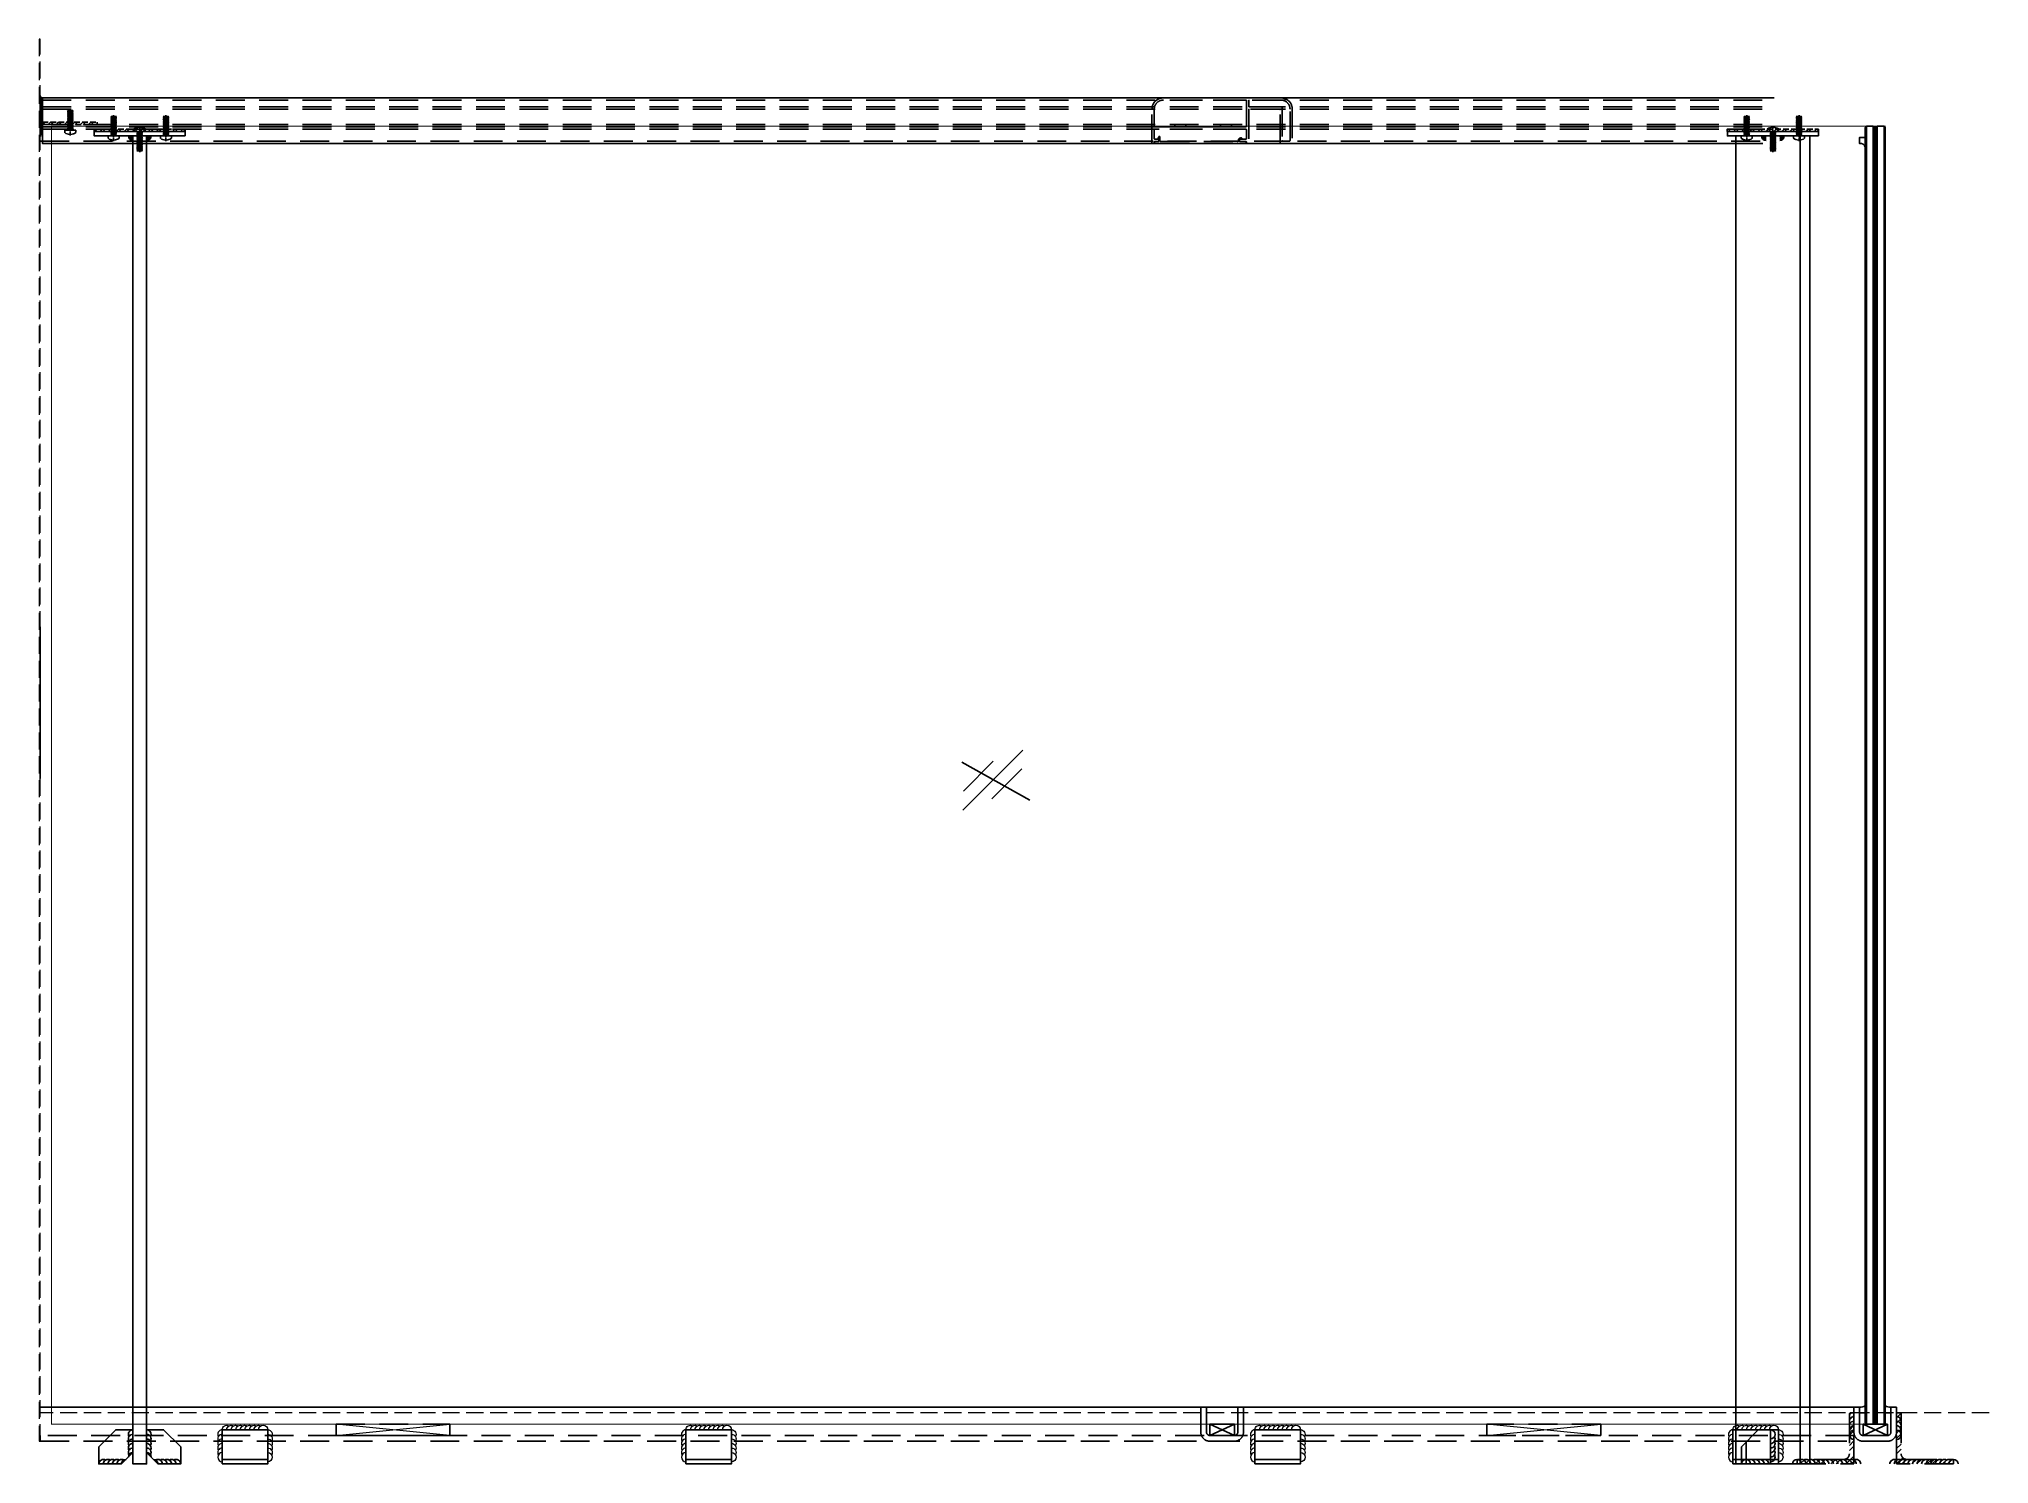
# Model space of a CAD drawing. Header units: millimetres. Extents: x 0 to 1713, y -20 to 1232.
import ezdxf

# ---------------------------------------------------------------- set-up
doc = ezdxf.new("R2010")
doc.units = ezdxf.units.MM
for name, pattern in [('CENTER', [2, 1.25, -0.25, 0.25, -0.25]), ('DASH', [0.35, 0.25, -0.1]), ('DASHED', [19.05, 12.7, -6.35])]:
    doc.linetypes.add(name, pattern=pattern)
for name, color, linetype in [('@F01_Section_AL', 92, 'Continuous'), ('@F03_Section_Glass', 4, 'Continuous'), ('@F05_Section_Steel', 24, 'Continuous'), ('@F09_Submate', 8, 'Continuous'), ('@F17_Gridline_Other', 132, 'Continuous'), ('A-Wind', 4, 'Continuous'), ('DIM', 8, 'Continuous'), ('F01_Section_Alu.E', 92, 'Continuous'), ('F04_Section_Stone', 190, 'Continuous'), ('F05_Section_Plastic', 51, 'Continuous'), ('F06_Section_Steel', 24, 'Continuous'), ('F09_Submate', 8, 'Continuous'), ('F24_Fill', 251, 'Continuous'), ('F57_Sign', 240, 'Continuous'), ('F_Submate_Other', 250, 'Continuous'), ('pj', 4, 'Continuous'), ('WELD', 8, 'Continuous'), ('window', 54, 'Continuous'), ('XX', 6, 'DASHED'), ('ZX', 1, 'CENTER'), ('图框', 7, 'Continuous')]:
    doc.layers.add(name, color=color, linetype=linetype)
doc.layers.add('JY-11填充层', color=8, linetype='Continuous', lineweight=5)
pattern_1 = [(45, (261, 15), (-112.25, 112.25), [])]
pattern_2 = [(45, (255.77, 15), (-112.253, 112.253), [])]

# ---------------------------------------------------------------- blocks, each defined once
blk = doc.blocks.new('A$C2D332B79')
at = {"layer": 'DIM', "linetype": 'DASHED', "ltscale": 450}
blk.add_line((7, 0), (358, 351), dxfattribs=at)
at = {"layer": 'DIM'}
for p, q in [((0, 280), (399, 58)), ((10, 110), (185, 286)), ((176, 65), (352, 241))]:
    blk.add_line(p, q, dxfattribs=at)
blk = doc.blocks.new('*U10')
at = {"layer": 'F24_Fill'}
h = blk.add_hatch(dxfattribs=at)
h.set_pattern_fill('塑料', color=256)
h.set_pattern_definition([(45, (0, 21), (-1.76777, 1.76777), []), (45, (1.1785, 21), (-1.76777, 1.76777), []), (135, (2.0207, 21.5594), (-1.76777, -1.76777), [1.23333, -1.26667])])
h.paths.add_polyline_path([(0, 23.5), (1, 23.5), (1, 47.5), (0, 47.5)])
at = {"layer": 'F05_Section_Plastic', "linetype": 'DASH', "ltscale": 10}
blk.add_lwpolyline([(0, 23.5), (1, 23.5), (1, 47.5), (0, 47.5)], close=True, dxfattribs=at)
blk = doc.blocks.new('肋板')
at = {"layer": '@F05_Section_Steel', "elevation": 0}
blk.add_lwpolyline([(-135353.8, 59079.8), (-135373.8, 59079.8), (-135373.8, 59094.8), (-135358.8, 59109.8), (-135343.8, 59109.8), (-135343.8, 59089.8)], close=True, dxfattribs=at)
at = {"layer": 'WELD'}
for centre, start, end in [((-135343.8, 59105.8, 0), 90, 210), ((-135343.8, 59101.8, 0), 90, 210), ((-135343.8, 59097.8, 0), 90, 210), ((-135343.8, 59101.8, 0), 90, 150), ((-135343.8, 59097.8, 0), 90, 150), ((-135369.8, 59079.8, 0), 60, 180), ((-135365.8, 59079.8, 0), 60, 180), ((-135365.8, 59079.8, 0), 120, 180), ((-135361.8, 59079.8, 0), 60, 180), ((-135361.8, 59079.8, 0), 120, 180), ((-135357.8, 59079.8, 0), 60, 180), ((-135357.8, 59079.8, 0), 120, 180), ((-135353.8, 59079.8, 0), 60, 180), ((-135353.8, 59079.8, 0), 120, 180), ((-135349.8, 59079.8, 0), 90, 180), ((-135349.8, 59079.8, 0), 120, 180), ((-135343.8, 59093.8, 0), 90, 210), ((-135343.8, 59089.8, 0), 90, 210), ((-135343.8, 59085.8, 0), 90, 180), ((-135343.8, 59093.8, 0), 90, 150), ((-135343.8, 59089.8, 0), 90, 150), ((-135343.8, 59085.8, 0), 90, 150)]:
    blk.add_arc(centre, 4, start, end, dxfattribs=at)
blk = doc.blocks.new('*U23')
at = {"layer": 'pj'}
for p, q in [((-2.1, 0), (-2.1, -0.5)), ((-2.5, -0.8), (2.5, -0.4)), ((-2.5, -0.8), (2.5, -0.4)), ((-2.1, -0.5), (-2.5, -0.8)), ((-2.5, -0.8), (-2.5, -0.8)), ((-2.5, -0.8), (-2.1, -1.1)), ((-2.5, -1.6), (2.5, -1.2)), ((-2.5, -1.6), (2.5, -1.2)), ((-2.1, -1.3), (-2.5, -1.6)), ((-2.5, -1.6), (-2.5, -1.6)), ((-2.5, -1.6), (-2.1, -1.9)), ((-2.5, -2.4), (2.5, -2)), ((-2.5, -2.4), (2.5, -2)), ((-2.5, -2.4), (-2.1, -2.1)), ((-2.1, -2.7), (-2.5, -2.4)), ((-2.5, -2.4), (-2.5, -2.4)), ((-2.5, -3.2), (2.5, -2.8)), ((-2.5, -3.2), (2.5, -2.8)), ((-2.5, -3.2), (-2.1, -2.9)), ((-2.5, -3.2), (-2.5, -3.2)), ((-2.1, -3.5), (-2.5, -3.2)), ((-2.5, -4), (2.5, -3.6)), ((-2.5, -4), (2.5, -3.6)), ((-2.5, -4), (-2.1, -3.7)), ((-2.5, -4), (-2.5, -4)), ((-2.1, -4.3), (-2.5, -4)), ((-2.5, -4.8), (2.5, -4.4)), ((-2.5, -4.8), (2.5, -4.4)), ((-2.5, -4.8), (-2.1, -4.5)), ((-2.5, -4.8), (-2.5, -4.8)), ((-2.1, -5.1), (-2.5, -4.8)), ((-2.5, -5.6), (2.5, -5.2)), ((-2.5, -5.6), (2.5, -5.2)), ((-2.5, -5.6), (-2.1, -5.3)), ((-2.5, -5.6), (-2.5, -5.6)), ((-2.1, -5.9), (-2.5, -5.6)), ((-2.5, -6.4), (2.5, -6)), ((-2.5, -6.4), (2.5, -6)), ((-2.5, -6.4), (-2.1, -6.1)), ((-2.5, -6.4), (-2.5, -6.4)), ((-2.1, -6.7), (-2.5, -6.4)), ((-2.5, -7.2), (2.5, -6.8)), ((-2.5, -7.2), (2.5, -6.8)), ((-2.5, -7.2), (-2.1, -6.9)), ((-2.5, -7.2), (-2.5, -7.2)), ((-2.1, -7.5), (-2.5, -7.2)), ((-2.5, -8), (2.5, -7.6)), ((-2.5, -8), (2.5, -7.6)), ((-2.5, -8), (-2.1, -7.7)), ((-2.5, -8), (-2.5, -8)), ((-2.1, -8.3), (-2.5, -8)), ((-2.5, -8.8), (2.5, -8.4)), ((-2.5, -8.8), (2.5, -8.4)), ((-2.5, -8.8), (-2.1, -8.5)), ((-2.5, -8.8), (-2.5, -8.8)), ((-2.1, -9.1), (-2.5, -8.8)), ((-2.5, -9.6), (2.5, -9.2)), ((-2.5, -9.6), (2.5, -9.2)), ((-2.5, -9.6), (-2.1, -9.3)), ((-2.5, -9.6), (-2.5, -9.6)), ((-2.1, -9.9), (-2.5, -9.6)), ((-2.5, -10.4), (2.5, -10)), ((-2.5, -10.4), (2.5, -10)), ((-2.5, -10.4), (-2.1, -10.1)), ((-2.5, -10.4), (-2.5, -10.4)), ((-2.1, -10.7), (-2.5, -10.4)), ((-2.5, -11.2), (2.5, -10.8)), ((-2.5, -11.2), (2.5, -10.8)), ((-2.5, -11.2), (-2.1, -10.9)), ((-2.5, -11.2), (-2.5, -11.2)), ((-2.1, -11.5), (-2.5, -11.2)), ((-2.5, -12), (2.5, -11.6)), ((-2.5, -12), (2.5, -11.6)), ((-2.5, -12), (-2.1, -11.7)), ((-2.5, -12), (-2.5, -12)), ((-2.1, -12.3), (-2.5, -12)), ((-2.5, -12.8), (2.5, -12.4)), ((-2.5, -12.8), (2.5, -12.4)), ((-2.5, -12.8), (-2.1, -12.5)), ((-2.5, -12.8), (-2.5, -12.8)), ((-2.1, -13.1), (-2.5, -12.8)), ((-2.5, -13.6), (2.5, -13.2)), ((-2.5, -13.6), (2.5, -13.2)), ((-2.5, -13.6), (-2.1, -13.3)), ((-2.5, -13.6), (-2.5, -13.6)), ((-2.1, -13.9), (-2.5, -13.6)), ((-2.5, -14.4), (2.5, -14)), ((-2.5, -14.4), (2.5, -14)), ((-2.5, -14.4), (-2.1, -14.1)), ((-2.1, -14.7), (-2.5, -14.4)), ((-2.5, -14.4), (-2.5, -14.4)), ((-2.5, -15.2), (2.5, -14.8)), ((-2.5, -15.2), (2.5, -14.8)), ((-2.1, -14.9), (-2.5, -15.2)), ((-2.5, -15.2), (-2.5, -15.2)), ((-2.5, -15.2), (-2.1, -15.5)), ((-2.5, -16), (2.5, -15.6)), ((-2.5, -16), (2.5, -15.6)), ((-2.1, -15.7), (-2.5, -16)), ((-2.5, -16), (-2.5, -16)), ((-2.5, -16), (-2.1, -16.3)), ((-2.5, -16.8), (2.5, -16.4)), ((-2.5, -16.8), (2.5, -16.4)), ((-2.5, -16.8), (-2.1, -16.5)), ((-2.1, -17.1), (-2.5, -16.8)), ((-2.5, -16.8), (-2.5, -16.8)), ((-2.1, -0.5), (2.1, -0.1)), ((-2.1, -1.1), (2.1, -0.7)), ((-2.1, -1.3), (2.1, -0.9)), ((-2.1, -1.1), (-2.1, -1.3)), ((-2.1, -1.9), (2.1, -1.5)), ((-2.1, -2.1), (2.1, -1.7)), ((-2.1, -1.9), (-2.1, -2)), ((-2.1, -2.1), (-2.1, -2)), ((-2.1, -2.7), (2.1, -2.3)), ((-2.1, -2.9), (2.1, -2.5)), ((-2.1, -2.7), (-2.1, -2.8)), ((-2.1, -2.9), (-2.1, -2.8)), ((-2.1, -3.5), (2.1, -3.1)), ((-2.1, -3.7), (2.1, -3.3)), ((-2.1, -3.5), (-2.1, -3.6)), ((-2.1, -3.7), (-2.1, -3.6)), ((-2.1, -4.3), (2.1, -3.9)), ((-2.1, -4.5), (2.1, -4.1)), ((-2.1, -4.3), (-2.1, -4.4)), ((-2.1, -4.5), (-2.1, -4.4)), ((-2.1, -5.1), (2.1, -4.7)), ((-2.1, -5.3), (2.1, -4.9)), ((-2.1, -5.1), (-2.1, -5.2)), ((-2.1, -5.3), (-2.1, -5.2)), ((-2.1, -5.9), (2.1, -5.5)), ((-2.1, -6.1), (2.1, -5.7)), ((-2.1, -5.9), (-2.1, -6)), ((-2.1, -6.1), (-2.1, -6)), ((-2.1, -6.7), (2.1, -6.3)), ((-2.1, -6.9), (2.1, -6.5)), ((-2.1, -6.7), (-2.1, -6.8)), ((-2.1, -6.9), (-2.1, -6.8)), ((-2.1, -7.5), (2.1, -7.1)), ((-2.1, -7.7), (2.1, -7.3)), ((-2.1, -7.5), (-2.1, -7.6)), ((-2.1, -7.7), (-2.1, -7.6)), ((-2.1, -8.3), (2.1, -7.9)), ((-2.1, -8.5), (2.1, -8.1)), ((-2.1, -8.3), (-2.1, -8.4)), ((-2.1, -8.5), (-2.1, -8.4)), ((-2.1, -9.1), (2.1, -8.7)), ((-2.1, -9.3), (2.1, -8.9)), ((-2.1, -9.1), (-2.1, -9.2)), ((-2.1, -9.3), (-2.1, -9.2)), ((-2.1, -9.9), (2.1, -9.5)), ((-2.1, -10.1), (2.1, -9.7)), ((-2.1, -9.9), (-2.1, -10)), ((-2.1, -10.1), (-2.1, -10)), ((-2.1, -10.7), (2.1, -10.3)), ((-2.1, -10.9), (2.1, -10.5)), ((-2.1, -10.7), (-2.1, -10.8)), ((-2.1, -10.9), (-2.1, -10.8)), ((-2.1, -11.5), (2.1, -11.1)), ((-2.1, -11.7), (2.1, -11.3)), ((-2.1, -11.5), (-2.1, -11.6)), ((-2.1, -11.7), (-2.1, -11.6)), ((-2.1, -12.3), (2.1, -11.9)), ((-2.1, -12.5), (2.1, -12.1)), ((-2.1, -12.3), (-2.1, -12.4)), ((-2.1, -12.5), (-2.1, -12.4)), ((-2.1, -13.1), (2.1, -12.7)), ((-2.1, -13.3), (2.1, -12.9)), ((-2.1, -13.1), (-2.1, -13.2)), ((-2.1, -13.3), (-2.1, -13.2)), ((-2.1, -13.9), (2.1, -13.5)), ((-2.1, -14.1), (2.1, -13.7)), ((-2.1, -14.1), (-2.1, -13.9)), ((-2.1, -14.7), (2.1, -14.3)), ((-2.1, -14.9), (2.1, -14.5)), ((-2.1, -14.8), (-2.1, -14.7)), ((-2.1, -14.8), (-2.1, -14.9)), ((-2.1, -15.5), (2.1, -15.1)), ((-2.1, -15.7), (2.1, -15.3)), ((-2.1, -15.5), (-2.1, -15.7)), ((-2.1, -16.3), (2.1, -15.9)), ((-2.1, -16.5), (2.1, -16.1)), ((-2.1, -16.3), (-2.1, -16.4)), ((-2.1, -16.5), (-2.1, -16.4)), ((-2.1, -17.1), (2.1, -16.7)), ((-2.1, -17.2), (-2.1, -17.1)), ((-0.9, -17.2), (2.1, -16.9)), ((2.1, 0), (2.1, -0.1)), ((2.1, -0.1), (2.5, -0.4)), ((2.5, -0.4), (2.1, -0.7)), ((2.1, -0.7), (2.1, -0.9)), ((2.1, -0.9), (2.5, -1.2)), ((2.5, -1.2), (2.1, -1.5)), ((2.1, -1.5), (2.1, -1.6)), ((2.1, -1.7), (2.1, -1.6)), ((2.5, -2), (2.1, -1.7)), ((2.1, -2.3), (2.5, -2)), ((2.1, -2.3), (2.1, -2.4)), ((2.1, -2.5), (2.1, -2.4)), ((2.5, -2.8), (2.1, -2.5)), ((2.1, -3.1), (2.5, -2.8)), ((2.1, -3.1), (2.1, -3.2)), ((2.1, -3.3), (2.1, -3.2)), ((2.5, -3.6), (2.1, -3.3)), ((2.1, -3.9), (2.5, -3.6)), ((2.1, -3.9), (2.1, -4)), ((2.1, -4.1), (2.1, -4)), ((2.5, -4.4), (2.1, -4.1)), ((2.1, -4.7), (2.5, -4.4)), ((2.1, -4.7), (2.1, -4.8)), ((2.1, -4.9), (2.1, -4.8)), ((2.5, -5.2), (2.1, -4.9)), ((2.1, -5.5), (2.5, -5.2)), ((2.1, -5.5), (2.1, -5.6)), ((2.1, -5.7), (2.1, -5.6)), ((2.5, -6), (2.1, -5.7)), ((2.1, -6.3), (2.5, -6)), ((2.1, -6.3), (2.1, -6.4)), ((2.1, -6.5), (2.1, -6.4)), ((2.5, -6.8), (2.1, -6.5)), ((2.1, -7.1), (2.5, -6.8)), ((2.1, -7.1), (2.1, -7.2)), ((2.1, -7.3), (2.1, -7.2)), ((2.5, -7.6), (2.1, -7.3)), ((2.1, -7.9), (2.5, -7.6)), ((2.1, -7.9), (2.1, -8)), ((2.1, -8.1), (2.1, -8)), ((2.5, -8.4), (2.1, -8.1)), ((2.1, -8.7), (2.5, -8.4)), ((2.1, -8.7), (2.1, -8.8)), ((2.1, -8.9), (2.1, -8.8)), ((2.5, -9.2), (2.1, -8.9)), ((2.1, -9.5), (2.5, -9.2)), ((2.1, -9.5), (2.1, -9.6)), ((2.1, -9.7), (2.1, -9.6)), ((2.5, -10), (2.1, -9.7)), ((2.1, -10.3), (2.5, -10)), ((2.1, -10.3), (2.1, -10.4)), ((2.1, -10.5), (2.1, -10.4)), ((2.5, -10.8), (2.1, -10.5)), ((2.1, -11.1), (2.5, -10.8)), ((2.1, -11.1), (2.1, -11.2)), ((2.1, -11.3), (2.1, -11.2)), ((2.5, -11.6), (2.1, -11.3)), ((2.1, -11.9), (2.5, -11.6)), ((2.1, -11.9), (2.1, -12)), ((2.1, -12.1), (2.1, -12)), ((2.5, -12.4), (2.1, -12.1)), ((2.1, -12.7), (2.5, -12.4)), ((2.1, -12.7), (2.1, -12.8)), ((2.1, -12.9), (2.1, -12.8)), ((2.5, -13.2), (2.1, -12.9)), ((2.1, -13.5), (2.5, -13.2)), ((2.1, -13.7), (2.1, -13.5)), ((2.5, -14), (2.1, -13.7)), ((2.1, -14.3), (2.5, -14)), ((2.1, -14.4), (2.1, -14.3)), ((2.1, -14.4), (2.1, -14.5)), ((2.1, -14.5), (2.5, -14.8)), ((2.5, -14.8), (2.1, -15.1)), ((2.1, -15.1), (2.1, -15.3)), ((2.1, -15.3), (2.5, -15.6)), ((2.5, -15.6), (2.1, -15.9)), ((2.1, -15.9), (2.1, -16)), ((2.1, -16.1), (2.1, -16)), ((2.5, -16.4), (2.1, -16.1)), ((2.1, -16.7), (2.5, -16.4)), ((2.1, -16.9), (2.1, -16.7)), ((2.5, -17.2), (2.1, -16.9)), ((2.5, -0.4), (2.5, -0.4)), ((2.5, -1.2), (2.5, -1.2)), ((2.5, -2), (2.5, -2)), ((2.5, -2.8), (2.5, -2.8)), ((2.5, -3.6), (2.5, -3.6)), ((2.5, -4.4), (2.5, -4.4)), ((2.5, -5.2), (2.5, -5.2)), ((2.5, -6), (2.5, -6)), ((2.5, -6.8), (2.5, -6.8)), ((2.5, -7.6), (2.5, -7.6)), ((2.5, -8.4), (2.5, -8.4)), ((2.5, -9.2), (2.5, -9.2)), ((2.5, -10), (2.5, -10)), ((2.5, -10.8), (2.5, -10.8)), ((2.5, -11.6), (2.5, -11.6)), ((2.5, -12.4), (2.5, -12.4)), ((2.5, -13.2), (2.5, -13.2)), ((2.5, -14), (2.5, -14)), ((2.5, -14.8), (2.5, -14.8)), ((2.5, -15.6), (2.5, -15.6)), ((2.5, -16.4), (2.5, -16.4)), ((2.5, -17.2), (-2.1, -17.2)), ((1.8, -17.2), (2.5, -17.2)), ((2.5, -17.2), (2.5, -17.2))]:
    blk.add_line(p, q, dxfattribs=at)
blk.add_lwpolyline([(-4.8, 2.1), (-4.8, 0), (4.8, 0), (4.8, 2.1, 0.148437), (0.4, 3.7), (0.4, 3.5), (-0.4, 3.5), (-0.4, 3.7, 0.148437)], format="xyb", close=True, dxfattribs=at)
at = {"layer": 'ZX', "ltscale": 0.1}
blk.add_line((0, 4.7), (0, -18.2), dxfattribs=at)
blk = doc.blocks.new('*U17')
at = {"layer": 'F24_Fill'}
h = blk.add_hatch(dxfattribs=at)
h.set_pattern_fill('塑料', color=256)
h.set_pattern_definition([(45, (0, 11.3664), (-1.76777, 1.76777), []), (45, (1.1785, 11.3664), (-1.76777, 1.76777), []), (135, (2.0207, 11.9257), (-1.76777, -1.76777), [1.23333, -1.26667])])
h.paths.add_polyline_path([(0, 10.68), (1, 10.68), (1, 50.68), (0, 50.68)])
at = {"layer": 'F05_Section_Plastic', "linetype": 'DASH', "ltscale": 10}
blk.add_lwpolyline([(0, 10.68), (1, 10.68), (1, 50.68), (0, 50.68)], close=True, dxfattribs=at)
blk = doc.blocks.new('钢板立柱')
at = {"layer": 'F06_Section_Steel'}
blk.add_line((-6, -10.5, 0), (6, -10.5, 0), dxfattribs=at)
blk.add_lwpolyline([(40, -4), (40, 0), (-40, 0), (-40, -4)], close=True, dxfattribs=at)
at = {"layer": 'F06_Section_Steel', "elevation": 0}
blk.add_lwpolyline([(-6, -4), (6, -4), (6, -1170.5), (-6, -1170.5)], close=True, dxfattribs=at)
at = {"layer": 'F_Submate_Other', "color": 8}
for centre, radius, start, end in [((-6, -4), 4, 180, 270), ((-6, -4), 3.5, 180, 270), ((-6, -4), 3, 180, 270), ((-6, -4), 2.5, 180, 270), ((-6, -4), 2, 180, 270), ((-6, -4), 1.5, 180, 270), ((-6, -4), 1, 180, 270), ((-6, -4), 0.5, 180, 270), ((6, -4), 4, 270, 0), ((6, -4), 3.5, 270, 0), ((6, -4), 3, 270, 0), ((6, -4), 2.5, 270, 0), ((6, -4), 2, 270, 0), ((6, -4), 1.5, 270, 0), ((6, -4), 1, 270, 0), ((6, -4), 0.5, 270, 0)]:
    blk.add_arc(centre, radius, start, end, dxfattribs=at)
at = {"xscale": -1, "rotation": 180}
blk.add_blockref('*U23', (-23, -4), dxfattribs=at)
at = {"xscale": -1}
blk.add_blockref('*U23', (0, 0, 0), dxfattribs=at)
at = {"rotation": 180}
blk.add_blockref('*U23', (23, -4), dxfattribs=at)
at = {"layer": 'F01_Section_Alu.E', "xscale": -2, "yscale": 2, "zscale": 2, "rotation": 270}
blk.add_blockref('*U17', (-61.4, 0), dxfattribs=at)
blk = doc.blocks.new('*U19')
at = {"layer": 'F_Submate_Other', "color": 8, "extrusion": (7.4988e-33, 1.22465e-16, -1)}
for centre, end in [((-4, 0), 0), ((-8, 0), 300), ((-12, 0), 300), ((-16, 0), 300), ((-20, 0), 300)]:
    blk.add_arc(centre, 4, 180, end, dxfattribs=at)
blk = doc.blocks.new('*U20')
at = {"layer": 'F_Submate_Other', "color": 8, "extrusion": (7.4988e-33, 1.22465e-16, -1)}
for centre, end in [((-4, 0), 0), ((-8, 0), 300), ((-12, 0), 300), ((-16, 0), 300), ((-20, 0), 300), ((-24, 0), 300)]:
    blk.add_arc(centre, 4, 180, end, dxfattribs=at)
blk = doc.blocks.new('*U21')
at = {"layer": 'A-Wind'}
for p, q in [((3, 0), (-3, 0)), ((-3, 0), (-3, -570)), ((3, 0), (4, -1)), ((3, 0), (3, -570)), ((12.5, 0), (6.5, 0)), ((6.5, 0), (6.5, -570)), ((12.5, 0), (13.5, -1)), ((12.5, 0), (12.5, -570)), ((-3, 0), (-4, -1)), ((-4, -1), (-4, -570)), ((4, -1), (4, -570)), ((5.5, -1), (4, -1)), ((6.5, 0), (5.5, -1)), ((5.5, -1), (5.5, -570)), ((13.5, -1), (13.5, -570))]:
    blk.add_line(p, q, dxfattribs=at)
at = {"layer": 'pj', "ltscale": 25, "const_width": 1.56}
blk.add_lwpolyline([(4.8, -1), (4.8, -570)], dxfattribs=at)
blk = doc.blocks.new('*U22')
at = {"layer": 'A-Wind'}
for p, q in [((3, 0), (-3, 0)), ((-3, 0), (-3, -570)), ((3, 0), (4, -1)), ((3, 0), (3, -570)), ((12.5, 0), (6.5, 0)), ((6.5, 0), (6.5, -570)), ((12.5, 0), (13.5, -1)), ((12.5, 0), (12.5, -570)), ((-3, 0), (-4, -1)), ((-4, -1), (-4, -570)), ((4, -1), (4, -570)), ((5.5, -1), (4, -1)), ((6.5, 0), (5.5, -1)), ((5.5, -1), (5.5, -570)), ((13.5, -1), (13.5, -570))]:
    blk.add_line(p, q, dxfattribs=at)
at = {"layer": 'pj', "ltscale": 25, "const_width": 1.56}
blk.add_lwpolyline([(4.8, -1), (4.8, -570)], dxfattribs=at)
blk = doc.blocks.new('*U15')
at = {"layer": 'F_Submate_Other', "color": 8, "extrusion": (7.4988e-33, 1.22465e-16, -1)}
for centre, end in [((-4, 0), 0), ((-8, 0), 300), ((-12, 0), 300), ((-16, 0), 300)]:
    blk.add_arc(centre, 4, 180, end, dxfattribs=at)
blk = doc.blocks.new('*U16')
at = {"layer": 'F_Submate_Other', "color": 8, "extrusion": (7.4988e-33, 1.22465e-16, -1)}
for centre, end in [((-4, 0), 0), ((-8, 0), 300), ((-12, 0), 300), ((-16, 0), 300), ((-20, 0), 300), ((-24, 0), 300), ((-28, 0), 300), ((-32, 0), 300), ((-36, 0), 300), ((-40, 0), 300), ((-44, 0), 300), ((-48, 0), 300), ((-52, 0), 300), ((-56, 0), 300)]:
    blk.add_arc(centre, 4, 180, end, dxfattribs=at)
blk = doc.blocks.new('*U24')
at = {"layer": 'JY-11填充层'}
for centre, end in [((4, 0), 180), ((8, 0), 120), ((12, 0), 120), ((16, 0), 120), ((20, 0), 120), ((24, 0), 120)]:
    blk.add_arc(centre, 4, 0, end, dxfattribs=at)
blk = doc.blocks.new('*U14')
at = {"layer": 'JY-11填充层'}
for centre, end in [((4, 0), 180), ((8, 0), 120), ((12, 0), 120), ((16, 0), 120), ((20, 0), 120), ((24, 0), 120), ((28, 0), 120), ((32, 0), 120), ((36, 0), 120)]:
    blk.add_arc(centre, 4, 0, end, dxfattribs=at)
blk = doc.blocks.new('30角钢（平面）')
at = {"layer": '@F05_Section_Steel', "elevation": 0}
for points in [[(171496.2, -73616), (171496.2, -73586), (171456.2, -73586), (171456.2, -73616), (171496.2, -73616)], [(171496.2, -73612), (171496.2, -73612), (171456.2, -73612)]]:
    blk.add_lwpolyline(points, dxfattribs=at)
at = {"layer": 'JY-11填充层', "rotation": 90}
blk.add_blockref('*U24', (171456.2, -73614, 0), dxfattribs=at)
at = {"layer": 'JY-11填充层'}
blk.add_blockref('*U14', (171456.2, -73586, 0), dxfattribs=at)
at = {"layer": 'JY-11填充层', "xscale": -1, "rotation": 270}
blk.add_blockref('*U24', (171496.2, -73614, 0), dxfattribs=at)

msp = doc.modelspace()

# ---------------------------------------------------------------- hatches: boundary and pattern name
at = {"layer": 'F09_Submate', "linetype": 'ByBlock'}
h = msp.add_hatch(dxfattribs=at)
h.set_pattern_fill('DOTS', color=8, scale=0.75, style=0)
h.set_pattern_definition([(0, (-4771473.0981, -2191976.4611), (0.5953125, 1.190625), [0, -1.190625])])
edge = h.paths.add_edge_path()
edge.add_arc((3, 1145), 2, 90, 180)
edge.add_line((1, 1145), (1, 1180))
edge.add_line((1, 1180), (1, 1182))
edge.add_arc((3, 1182), 2, 180, 270)
edge.add_line((3, 1180), (3, 1147))
at = {"layer": 'F24_Fill'}
h = msp.add_hatch(dxfattribs=at)
h.set_pattern_fill('ANSI32', color=256, scale=2)
h.set_pattern_definition([(45, (-4685039.497, -2181061.819), (-6.73519209, 6.73519209), []), (45, (-4685035.0065, -2181061.819), (-6.73519209, 6.73519209), [])])
edge = h.paths.add_edge_path()
edge.add_arc((1592.1, 23.7), 1.33, 450, 540, ccw=False)
edge.add_line((1592.1, 25), (1594.8, 25))
edge.add_line((1594.8, 25), (1594.8, -20))
edge.add_line((1594.8, -20), (1544.8, -20))
edge.add_line((1544.8, -20), (1544.8, -17.3))
edge.add_arc((1546.1, -17.3), 1.33, 90, 180, ccw=False)
edge.add_line((1546.1, -16), (1585.8, -16))
edge.add_arc((1585.8, -11), 5, 270, 360)
edge.add_line((1590.8, -11), (1590.8, 23.7))
h = msp.add_hatch(dxfattribs=at)
h.set_pattern_fill('ANSI32', color=256, scale=2)
h.set_pattern_definition([(45, (1632.271, -20), (-6.7352, 6.7352), []), (45, (1636.761, -20), (-6.7352, 6.7352), [])])
edge = h.paths.add_edge_path()
edge.add_arc((1634.9, 23.7), 1.33, 0, 90)
edge.add_line((1634.9, 25), (1632.3, 25))
edge.add_line((1632.3, 25), (1632.3, -20))
edge.add_line((1632.3, -20), (1682.3, -20))
edge.add_line((1682.3, -20), (1682.3, -17.3))
edge.add_arc((1680.9, -17.3), 1.33, 360, 450)
edge.add_line((1680.9, -16), (1641.3, -16))
edge.add_arc((1641.3, -11), 5, 180, 270, ccw=False)
edge.add_line((1636.3, -11), (1636.3, 23.7))
at = {"layer": 'JY-11填充层'}
h = msp.add_hatch(dxfattribs=at)
h.set_pattern_fill('ANSI31', color=256, scale=100)
h.set_pattern_definition(pattern_1)
h.paths.add_polyline_path([(261, 15), (311, 10), (361, 15)])
h = msp.add_hatch(dxfattribs=at)
h.set_pattern_fill('ANSI31', color=256, scale=100)
h.set_pattern_definition(pattern_1)
h.paths.add_polyline_path([(261, 5), (311, 10), (361, 5)])
h = msp.add_hatch(dxfattribs=at)
h.set_pattern_fill('ANSI31', color=256, scale=100)
h.set_pattern_definition(pattern_2)
h.paths.add_polyline_path([(1272.3, 15), (1322.3, 10), (1372.3, 15)])
h = msp.add_hatch(dxfattribs=at)
h.set_pattern_fill('ANSI31', color=256, scale=100)
h.set_pattern_definition(pattern_2)
h.paths.add_polyline_path([(1372.3, 5), (1322.3, 10), (1272.3, 5)])

# ---------------------------------------------------------------- linework, layer by layer
at = {"color": 8, "elevation": 0}
msp.add_lwpolyline([(1604.7, 1145), (1599.7, 1145), (1599.7, 1140, -0.376598), (1604.7, 1136.7)], format="xyb", close=True, dxfattribs=at)
at = {"elevation": 0}
msp.add_lwpolyline([(1, 715.3), (1, 582)], dxfattribs=at)
at = {"color": 8}
for points in [[(1604.8, 31, -0.170875), (1599.8, 30), (1599.8, 25), (1604.8, 25)], [(1622.3, 31, 0.170875), (1627.3, 30), (1627.3, 25), (1622.3, 25)]]:
    msp.add_lwpolyline(points, format="xyb", close=True, dxfattribs=at)
at = {"layer": '@F01_Section_AL', "elevation": 0}
msp.add_lwpolyline([(1524.7, 1180), (3, 1180), (3, 1140), (1514.7, 1140)], dxfattribs=at)
at = {"layer": '@F03_Section_Glass', "const_width": 1}
msp.add_lwpolyline([(11, 1155), (1622.3, 1155), (1622.3, 15), (11, 15)], close=True, dxfattribs=at)
at = {"layer": '@F17_Gridline_Other', "linetype": 'DASH', "lineweight": 13, "ltscale": 60}
msp.add_line((1713.5, 25, 0), (1, 25, 0), dxfattribs=at)
msp.add_lwpolyline([(1, 0), (1, 1231.6), (0, 1231.6), (0, 0)], close=True, dxfattribs=at)
at = {"layer": 'F01_Section_Alu.E'}
msp.add_lwpolyline([(3, 1163.5), (3, 1180, -0.414214), (1, 1182), (1, 1180), (1, 1163.5)], format="xyb", dxfattribs=at)
at = {"layer": 'F01_Section_Alu.E', "elevation": 0}
msp.add_lwpolyline([(3, 1166), (3, 1149.5, 0.414214), (1, 1147.5), (1, 1149.5), (1, 1166)], format="xyb", dxfattribs=at)
at = {"layer": 'F06_Section_Steel'}
for p, q in [((1547.6, -20), (1547.6, 1146.5, 0)), ((1, 30, 0), (1594.8, 30, 0)), ((1500.2, -0.7, 0), (1500.2, -20))]:
    msp.add_line(p, q, dxfattribs=at)
at = {"layer": 'F06_Section_Steel', "elevation": 0}
msp.add_lwpolyline([(1563.6, 1146.5), (1563.6, 1150.5), (1483.6, 1150.5), (1483.6, 1146.5)], close=True, dxfattribs=at)
at = {"layer": 'F06_Section_Steel'}
msp.add_lwpolyline([(1491, 1146.5), (1491, -20), (1556.1, -20), (1556.1, 1146.5), (1491, 1146.5)], dxfattribs=at)
at = {"layer": 'F06_Section_Steel', "elevation": 0}
msp.add_lwpolyline([(1521.5, -20), (1521.5, 10), (1510.8, 10), (1496, -5), (1496, -20), (1521.5, -20)], dxfattribs=at)
at = {"layer": 'F_Submate_Other', "color": 8}
for centre, radius, start, end in [((1517.6, 1146.5, 0), 4, 180, 270), ((1517.6, 1146.5, 0), 3.5, 180, 270), ((1517.6, 1146.5, 0), 3, 180, 270), ((1517.6, 1146.5, 0), 2.5, 180, 270), ((1517.6, 1146.5, 0), 2, 180, 270), ((1517.6, 1146.5, 0), 1.5, 180, 270), ((1517.6, 1146.5, 0), 1, 180, 270), ((1517.6, 1146.5, 0), 0.5, 180, 270), ((1529.6, 1146.5, 0), 4, 270, 0), ((1529.6, 1146.5, 0), 3.5, 270, 0), ((1529.6, 1146.5, 0), 3, 270, 0), ((1529.6, 1146.5, 0), 2.5, 270, 0), ((1529.6, 1146.5, 0), 2, 270, 0), ((1529.6, 1146.5, 0), 1.5, 270, 0), ((1529.6, 1146.5, 0), 1, 270, 0), ((1529.6, 1146.5, 0), 0.5, 270, 0)]:
    msp.add_arc(centre, radius, start, end, dxfattribs=at)
at = {"layer": 'JY-11填充层'}
for p, q in [((261, 5, 0), (361, 15, 0)), ((361, 5, 0), (261, 15, 0)), ((1372.3, 5, 0), (1272.3, 15, 0)), ((1272.3, 5, 0), (1372.3, 15, 0))]:
    msp.add_line(p, q, dxfattribs=at)
at = {"layer": 'XX', "ltscale": 2}
for p, q in [((3, 1178, 0), (1518.7, 1178, 0)), ((3, 1172, 0), (1514.9, 1172, 0)), ((3, 1170, 0), (1514.7, 1170, 0)), ((3, 1156.5, 0), (1514.7, 1156.5, 0)), ((3, 1154.5, 0), (1514.7, 1154.5, 0)), ((3, 1152.5, 0), (1514.7, 1152.5, 0)), ((1, 1142, 0), (1514.7, 1142, 0))]:
    msp.add_line(p, q, dxfattribs=at)
at = {"layer": 'XX', "ltscale": 2, "elevation": 0}
for points in [[(988, 1180), (1091.3, 1180, -0.414214), (1101.3, 1170), (1101.3, 1140), (1090.5, 1140), (1090.5, 1169.5, 0.414214), (1090, 1170), (1063.5, 1170, 0.414214), (1063, 1169.5), (1063, 1140), (1061, 1140), (1061, 1141.1, 0.414214), (1060.5, 1141.6), (1056, 1141.6, -1), (1056, 1143.6), (1060.5, 1143.6, 0.414214), (1061, 1144.1), (1061, 1152, 0.414214), (1060.5, 1152.5), (980.5, 1152.5, 0.414214), (980, 1152), (980, 1144.1, 0.414214), (980.5, 1143.6), (983, 1143.6, -1), (983, 1141.6), (980.5, 1141.6, 0.414214), (980, 1141.1), (980, 1140), (978, 1140), (978, 1170, -0.414214)], [(988, 1178, 0.414214), (980, 1170), (980, 1155, 0.414214), (980.5, 1154.5), (997, 1154.5), (999, 1156.5), (1007, 1156.5), (1009, 1154.5), (1037, 1154.5), (1039, 1156.5), (1047, 1156.5), (1049, 1154.5), (1060.5, 1154.5, 0.414213), (1061, 1155), (1061, 1177.5, 0.414214), (1060.5, 1178)], [(1063, 1177.5), (1063, 1172.5, 0.414214), (1063.5, 1172), (1092, 1172, -0.414214), (1092.5, 1171.5), (1092.5, 1142.5, 0.414214), (1093, 1142), (1098.8, 1142, 0.414214), (1099.3, 1142.5), (1099.3, 1170, 0.414214), (1091.3, 1178), (1063.5, 1178, 0.414214)], [(980.1, 1141, -0.414214), (980.6, 1141.5), (983.5, 1141.5, 0.414214), (984, 1142), (984, 1143.2, 0.414214), (983.5, 1143.7), (983.2, 1143.7, -0.557537), (983, 1144), (983.9, 1145.8, -0.284079), (984.4, 1146.1), (984.5, 1146.1, -0.414214), (985, 1145.6), (985, 1142, 0.414214), (985.5, 1141.5), (1052.9, 1141.5, 0.423695), (1053.9, 1142.5, -0.423695), (1056, 1144.7), (1056.6, 1144.7, -1), (1056.6, 1143.7), (1056, 1143.7, 0.9522), (1055.9, 1141.5), (1060.4, 1141.3, -0.398177), (1060.9, 1140.8), (1060.9, 1140), (980.1, 1140)], [(1058.4, 8), (1058.4, 30), (1053.4, 30), (1053.4, 8, -0.414214), (1050.4, 5), (1028.9, 5, -0.414214), (1025.9, 8), (1025.9, 30), (1020.9, 30), (1020.9, 8, 0.414214), (1028.9, 0), (1050.4, 0, 0.414214)]]:
    msp.add_lwpolyline(points, format="xyb", close=True, dxfattribs=at)
at = {"layer": 'XX', "ltscale": 2}
for points in [[(1594.8, -20), (1594.8, 25), (1592.1, 25, 0.414214), (1590.8, 23.7), (1590.8, -11, -0.414214), (1585.8, -16), (1546.1, -16, 0.414214), (1544.8, -17.3), (1544.8, -20), (1594.8, -20)], [(1632.3, -20), (1632.3, 25), (1634.9, 25, -0.414214), (1636.3, 23.7), (1636.3, -11, 0.414214), (1641.3, -16), (1680.9, -16, -0.414214), (1682.3, -17.3), (1682.3, -20), (1632.3, -20)]]:
    msp.add_lwpolyline(points, format="xyb", dxfattribs=at)
msp.add_lwpolyline([(1632.3, 8), (1632.3, 30), (1627.3, 30), (1627.3, 8, -0.414214), (1624.3, 5), (1602.8, 5, -0.414214), (1599.8, 8), (1599.8, 30), (1594.8, 30), (1594.8, 8, 0.414214), (1602.8, 0), (1624.3, 0, 0.414214)], format="xyb", close=True, dxfattribs=at)
at = {"layer": 'XX', "ltscale": 2, "elevation": 0}
for points in [[(1595.3, 5), (1, 5), (1, 0), (1602.8, 0)], [(1028.9, 15), (1050.4, 5)], [(1050.4, 15), (1028.9, 5)]]:
    msp.add_lwpolyline(points, dxfattribs=at)
for points in [[(261, 15), (361, 15), (361, 5), (261, 5)], [(1050.4, 15), (1028.9, 15), (1028.9, 5), (1050.4, 5)], [(1372.3, 15), (1272.3, 15), (1272.3, 5), (1372.3, 5)]]:
    msp.add_lwpolyline(points, close=True, dxfattribs=at)
at = {"layer": 'XX', "ltscale": 2}
for points in [[(1602.8, 15), (1624.3, 5)], [(1624.3, 15), (1602.8, 5)]]:
    msp.add_lwpolyline(points, dxfattribs=at)
msp.add_lwpolyline([(1624.3, 15), (1602.8, 15), (1602.8, 5), (1624.3, 5)], close=True, dxfattribs=at)

# ---------------------------------------------------------------- block references
at = {"rotation": 180}
for p in [(27.5, 1151.5, 0), (1546.6, 1146.5, 0)]:
    msp.add_blockref('*U23', p, dxfattribs=at)
at = {"color": 1}
msp.add_blockref('钢板立柱', (88.5, 1150.5, 0), dxfattribs=at)
at = {"xscale": -1, "rotation": 180}
msp.add_blockref('*U23', (1500.6, 1146.5, 0), dxfattribs=at)
at = {"xscale": -1}
msp.add_blockref('*U23', (1523.6, 1150.5), dxfattribs=at)
at = {"layer": '@F09_Submate'}
msp.add_blockref('肋板', (135426.3, -59099.8, 0), dxfattribs=at)
at = {"layer": '@F09_Submate', "xscale": -1}
msp.add_blockref('肋板', (-135249.3, -59099.8, 0), dxfattribs=at)
at = {"layer": 'F01_Section_Alu.E', "xscale": -2, "yscale": 2, "zscale": 2, "rotation": 270}
for name, p in [('*U10', (-44, 1156.5, 0)), ('*U17', (1462.2, 1150.5, 0))]:
    msp.add_blockref(name, p, dxfattribs=at)
at = {"layer": 'F01_Section_Alu.E', "xscale": -1}
for name, p, rotation in [('*U20', (1521.5, 10, 0), 90), ('*U19', (1496, -20, 0), 180)]:
    msp.add_blockref(name, p, dxfattribs=dict(at, rotation=rotation))
at = {"layer": 'F04_Section_Stone', "extrusion": (0, 0, -1), "zscale": -1}
for name, p, rotation in [('*U15', (-1594.8, 1.6), 90), ('*U16', (-1540.8, -20), 180)]:
    msp.add_blockref(name, p, dxfattribs=dict(at, rotation=rotation))
at = {"layer": 'F04_Section_Stone', "extrusion": (0, 0, -1), "xscale": -1, "zscale": -1}
for name, p, rotation in [('*U15', (-1632.3, 1.6), 270), ('*U16', (-1686.3, -20), 180)]:
    msp.add_blockref(name, p, dxfattribs=dict(at, rotation=rotation))
at = {"layer": 'F57_Sign', "xscale": -1}
for p in [(171657.2, 73596, 0), (172064.7, 73596, 0), (172564.7, 73596, 0), (172984.7, 73596, 0)]:
    msp.add_blockref('30角钢（平面）', p, dxfattribs=at)
at = {"layer": 'window', "linetype": 'ByBlock', "xscale": -1}
msp.add_blockref('*U21', (1618.3, 1155, 0), dxfattribs=at)
at = {"layer": 'window', "linetype": 'ByBlock', "rotation": 180}
msp.add_blockref('*U22', (1618.3, 15), dxfattribs=at)
at = {"layer": '图框', "xscale": 0.1499999999650754, "yscale": 0.1499999999650754, "zscale": 0.1499999999650754}
msp.add_blockref('A$C2D332B79', (810.8, 554.4, 0), dxfattribs=at)

doc.saveas('drawing.dxf')
